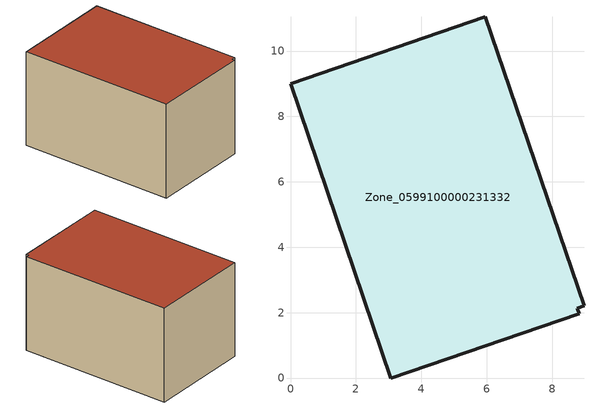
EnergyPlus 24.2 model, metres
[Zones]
Zone_0599100000231332
 floor ground (C_G): 8.78,2.13 8.83,1.97 3.06,0 0,9 5.96,11.04 8.97,2.21 z0
 wall outside (C_F): 8.97,2.21 5.96,11.04 0,9 3.06,0 8.83,1.97 8.78,2.13 8.97,2.21 z0:5.79
 roof outside (C_R): 8.83,1.97 8.78,2.13 8.97,2.21 5.96,11.04 0,9 3.06,0 z5.79
[BUILDING]
Pand.0599100000231332: North Axis=0; Terrain=City; Loads Convergence Tolerance Value=0.04; Temperature Convergence Tolerance Value=0.4; Solar Distribution=FullExterior; Maximum Number of Warmup Days=25; Minimum Number of Warmup Days=1
[Site:Location]
Rotterdam.The.Hague.AP_ZH_NLD Design_Conditions: Latitude=51.96; Longitude=4.45; Time Zone=1; Elevation=-4.5
[SITE:GROUNDTEMPERATURE:BUILDINGSURFACE]
18, 18, 18, 18, 18, 18, 18, 18, 18, 18, 18, 18
[MATERIAL] Thermal Absorptance=0.9; Solar Absorptance=0.7; Visible Absorptance=0.7
Name | Roughness | Thickness | Conductivity | Density | Specific Heat
G.TI.1946-1964 | MediumSmooth | 0.15 | 1 | 540 | 1210
F.TI.1946-1964 | Rough | 0.3 | 0.857143 | 1920 | 840
R.TI.1946-1964 | MediumRough | 0.2 | 0.277778 | 1500 | 1000
[CONSTRUCTION]
C_G: G.TI.1946-1964
C_F: F.TI.1946-1964
C_R: R.TI.1946-1964
[ZONE]
Zone_0599100000231332: Type=1; Multiplier=1; Ceiling Height=Autocalculate; Volume=Autocalculate; Floor Area=autocalculate; Part of Total Floor Area=Yes
[ZONEINFILTRATION:DESIGNFLOWRATE]
Infil_Zone_0599100000231332: Zone or ZoneList or Space or SpaceList=Zone_0599100000231332; Schedule=AlwaysOn; Design Flow Rate Calculation Method=Flow/Area; Flow Rate per Floor Area=0.003; Constant Term Coefficient=1; Temperature Term Coefficient=0; Velocity Term Coefficient=0; Velocity Squared Term Coefficient=0
[HVACTEMPLATE:ZONE:IDEALLOADSAIRSYSTEM]
Zone_0599100000231332: Maximum Heating Supply Air Temperature=50; Minimum Cooling Supply Air Temperature=13; Maximum Heating Supply Air Humidity Ratio=0.0156; Minimum Cooling Supply Air Humidity Ratio=0.0077; Heating Limit=NoLimit; Cooling Limit=NoLimit; Dehumidification Control Type=ConstantSensibleHeatRatio; Cooling Sensible Heat Ratio=0.7; Dehumidification Setpoint=60; Humidification Control Type=None; Humidification Setpoint=30; Outdoor Air Method=None; Outdoor Air Flow Rate per Person=0.00944; Outdoor Air Flow Rate per Zone Floor Area=0; Outdoor Air Flow Rate per Zone=0; Demand Controlled Ventilation Type=None; Outdoor Air Economizer Type=NoEconomizer; Heat Recovery Type=None; Sensible Heat Recovery Effectiveness=0.7; Latent Heat Recovery Effectiveness=0.65
[ZONECONTROL:THERMOSTAT]
ThermostatControl_Zone_0599100000231332: Zone or ZoneList=Zone_0599100000231332; Control Type Schedule=DualSetpointControlType; Control 1=Thermostat_Zone_0599100000231332; Temperature Difference Between Cutout And Setpoint=0
[THERMOSTATSETPOINT:DUALSETPOINT]
Thermostat_Zone_0599100000231332: Heating Setpoint Temperature Schedule=HeatingSetpoint_Zone_0599100000231332; Cooling Setpoint Temperature Schedule=CoolingSetpoint_Zone_0599100000231332
[SCHEDULE:COMPACT]
HeatingSetpoint_Zone_0599100000231332: Through: 12/31, For: AllDays, Until: 24:00, 21
CoolingSetpoint_Zone_0599100000231332: Through: 12/31, For: AllDays, Until: 24:00, 24
DualSetpointControlType: Through: 12/31, For: AllDays, Until: 24:00, 4
AlwaysOn: Through: 12/31, For: AllDays, Until: 24:00, 1
